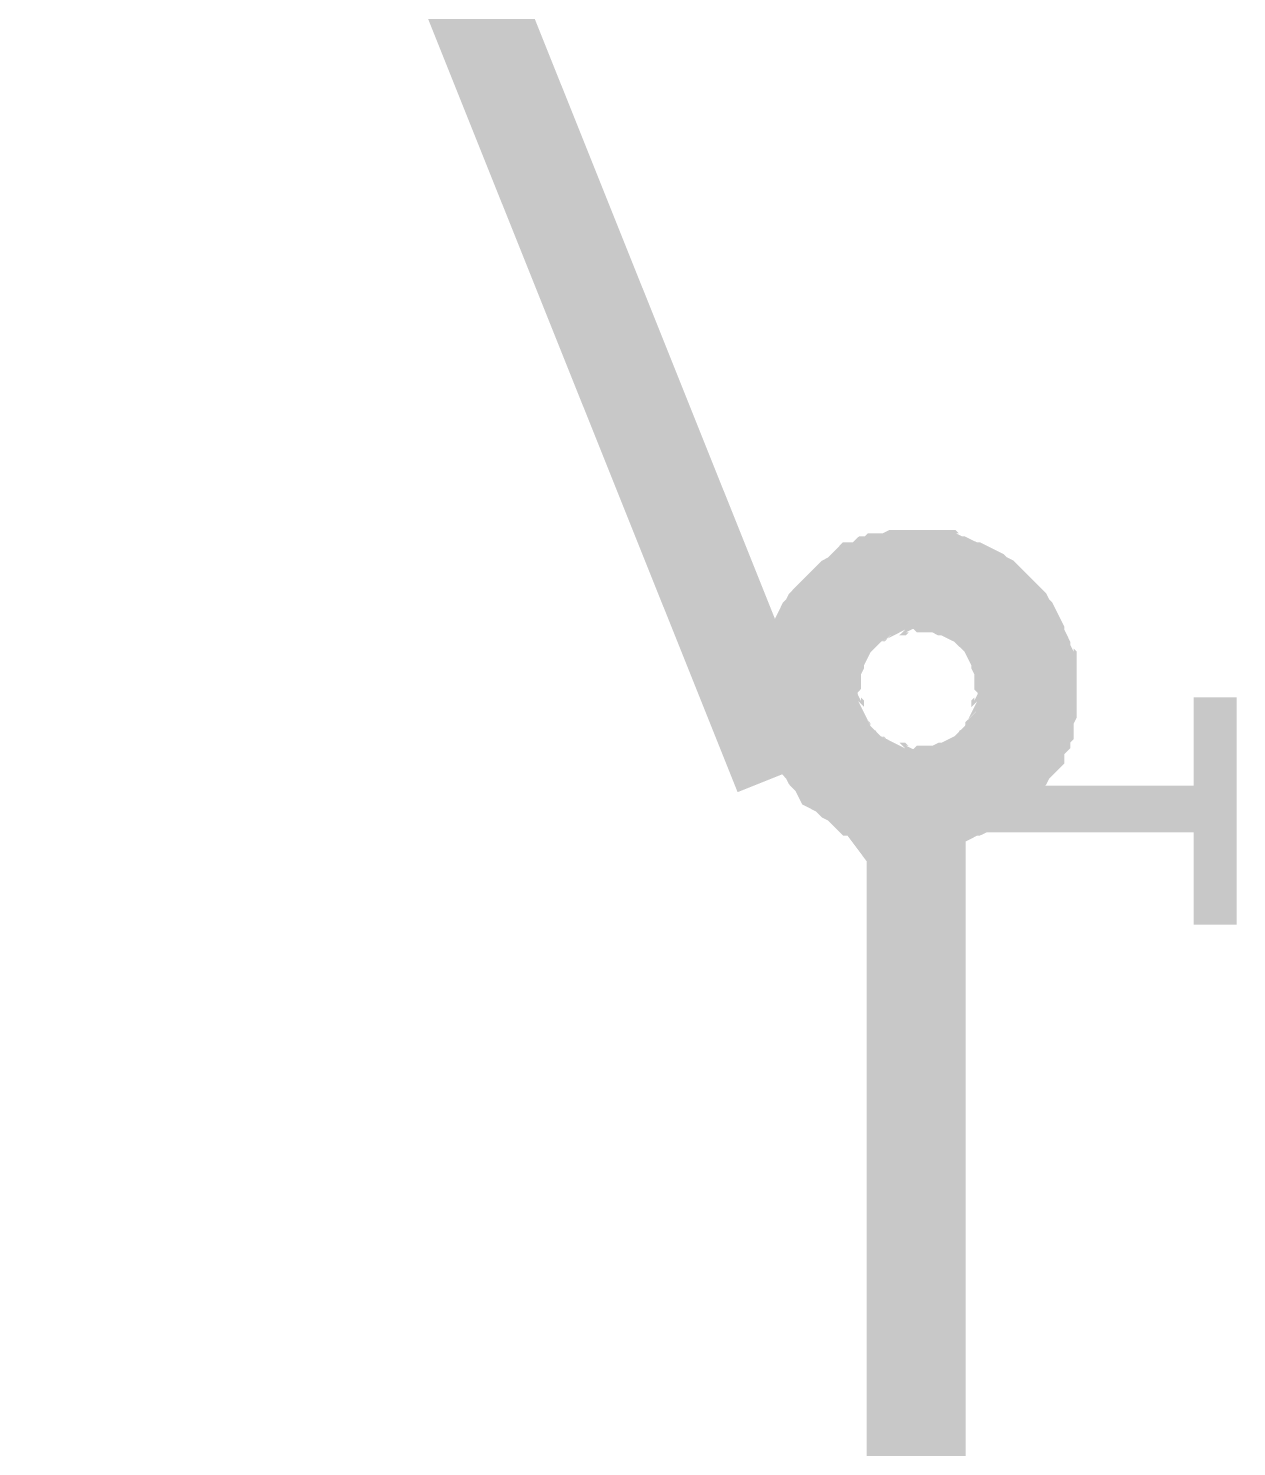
# Model space of a CAD drawing. Header units: inches. Extents: x 0 to 15, y 0 to 9.5.
# Drawn here: x 9.6936 to 9.8375, y 7.5097 to 7.6787 of the extents above; entities that cross this region are included whole.
import ezdxf

# ---------------------------------------------------------------- set-up
doc = ezdxf.new("R2010")
doc.units = ezdxf.units.IN
doc.header["$MEASUREMENT"] = 0
doc.layers.add('Sheet', color=255, linetype='Continuous')

msp = doc.modelspace()

# ---------------------------------------------------------------- linework, layer by layer
at = {"layer": 'Sheet'}
for points in [[(9.69949, 7.7999, 0.0118, 0.0118, 0), (9.78355, 7.58987, 0.0118, 0.0118, 0)], [(9.78649, 7.59978, 0.0118, 0.0118, 0), (9.78649, 7.60051, 0.0118, 0.0118, 0), (9.78649, 7.60125, 0.0118, 0.0118, 0), (9.78649, 7.60198, 0.0118, 0.0118, 0), (9.78685, 7.60235, 0.0118, 0.0118, 0), (9.78685, 7.60308, 0.0118, 0.0118, 0), (9.78722, 7.60382, 0.0118, 0.0118, 0), (9.78722, 7.60419, 0.0118, 0.0118, 0), (9.78759, 7.60492, 0.0118, 0.0118, 0), (9.78796, 7.60565, 0.0118, 0.0118, 0), (9.78796, 7.60602, 0.0118, 0.0118, 0), (9.78832, 7.60676, 0.0118, 0.0118, 0), (9.78869, 7.60712, 0.0118, 0.0118, 0), (9.78906, 7.60786, 0.0118, 0.0118, 0), (9.78942, 7.60823, 0.0118, 0.0118, 0), (9.78979, 7.60859, 0.0118, 0.0118, 0), (9.79016, 7.60896, 0.0118, 0.0118, 0), (9.79089, 7.60969, 0.0118, 0.0118, 0), (9.79126, 7.61006, 0.0118, 0.0118, 0), (9.79163, 7.61043, 0.0118, 0.0118, 0), (9.79236, 7.6108, 0.0118, 0.0118, 0), (9.79273, 7.61116, 0.0118, 0.0118, 0), (9.79309, 7.61153, 0.0118, 0.0118, 0), (9.79383, 7.61153, 0.0118, 0.0118, 0), (9.79456, 7.6119, 0.0118, 0.0118, 0), (9.79493, 7.61226, 0.0118, 0.0118, 0), (9.79566, 7.61226, 0.0118, 0.0118, 0), (9.79603, 7.61263, 0.0118, 0.0118, 0), (9.79676, 7.61263, 0.0118, 0.0118, 0), (9.7975, 7.613, 0.0118, 0.0118, 0), (9.79787, 7.613, 0.0118, 0.0118, 0), (9.7986, 7.613, 0.0118, 0.0118, 0), (9.79933, 7.613, 0.0118, 0.0118, 0)], [(9.79933, 7.613, 0.0118, 0.0118, 0), (9.7986, 7.613, 0.0118, 0.0118, 0), (9.79787, 7.613, 0.0118, 0.0118, 0), (9.7975, 7.613, 0.0118, 0.0118, 0), (9.79676, 7.61263, 0.0118, 0.0118, 0), (9.79603, 7.61263, 0.0118, 0.0118, 0), (9.79566, 7.61226, 0.0118, 0.0118, 0), (9.79493, 7.61226, 0.0118, 0.0118, 0), (9.79456, 7.6119, 0.0118, 0.0118, 0), (9.79383, 7.61153, 0.0118, 0.0118, 0), (9.79309, 7.61153, 0.0118, 0.0118, 0), (9.79273, 7.61116, 0.0118, 0.0118, 0), (9.79236, 7.6108, 0.0118, 0.0118, 0), (9.79163, 7.61043, 0.0118, 0.0118, 0), (9.79126, 7.61006, 0.0118, 0.0118, 0), (9.79089, 7.60969, 0.0118, 0.0118, 0), (9.79016, 7.60896, 0.0118, 0.0118, 0), (9.78979, 7.60859, 0.0118, 0.0118, 0), (9.78942, 7.60823, 0.0118, 0.0118, 0), (9.78906, 7.60786, 0.0118, 0.0118, 0), (9.78869, 7.60712, 0.0118, 0.0118, 0), (9.78832, 7.60676, 0.0118, 0.0118, 0), (9.78796, 7.60602, 0.0118, 0.0118, 0), (9.78796, 7.60565, 0.0118, 0.0118, 0), (9.78759, 7.60492, 0.0118, 0.0118, 0), (9.78722, 7.60419, 0.0118, 0.0118, 0), (9.78722, 7.60382, 0.0118, 0.0118, 0), (9.78685, 7.60308, 0.0118, 0.0118, 0), (9.78685, 7.60235, 0.0118, 0.0118, 0), (9.78649, 7.60198, 0.0118, 0.0118, 0), (9.78649, 7.60125, 0.0118, 0.0118, 0), (9.78649, 7.60051, 0.0118, 0.0118, 0), (9.78649, 7.59978, 0.0118, 0.0118, 0)], [(9.79933, 7.613, 0.0118, 0.0118, 0), (9.80007, 7.613, 0.0118, 0.0118, 0), (9.8008, 7.613, 0.0118, 0.0118, 0), (9.80154, 7.613, 0.0118, 0.0118, 0), (9.8019, 7.61263, 0.0118, 0.0118, 0), (9.80264, 7.61263, 0.0118, 0.0118, 0), (9.80337, 7.61226, 0.0118, 0.0118, 0), (9.80374, 7.61226, 0.0118, 0.0118, 0), (9.80447, 7.6119, 0.0118, 0.0118, 0), (9.80521, 7.61153, 0.0118, 0.0118, 0), (9.80557, 7.61153, 0.0118, 0.0118, 0), (9.80631, 7.61116, 0.0118, 0.0118, 0), (9.80668, 7.6108, 0.0118, 0.0118, 0), (9.80741, 7.61043, 0.0118, 0.0118, 0), (9.80778, 7.61006, 0.0118, 0.0118, 0), (9.80814, 7.60969, 0.0118, 0.0118, 0), (9.80888, 7.60896, 0.0118, 0.0118, 0), (9.80925, 7.60859, 0.0118, 0.0118, 0), (9.80961, 7.60823, 0.0118, 0.0118, 0), (9.80998, 7.60786, 0.0118, 0.0118, 0), (9.81035, 7.60712, 0.0118, 0.0118, 0), (9.81071, 7.60676, 0.0118, 0.0118, 0), (9.81108, 7.60602, 0.0118, 0.0118, 0), (9.81108, 7.60565, 0.0118, 0.0118, 0), (9.81145, 7.60492, 0.0118, 0.0118, 0), (9.81181, 7.60419, 0.0118, 0.0118, 0), (9.81181, 7.60382, 0.0118, 0.0118, 0), (9.81218, 7.60308, 0.0118, 0.0118, 0), (9.81218, 7.60235, 0.0118, 0.0118, 0), (9.81255, 7.60198, 0.0118, 0.0118, 0), (9.81255, 7.60125, 0.0118, 0.0118, 0), (9.81255, 7.60051, 0.0118, 0.0118, 0), (9.81255, 7.59978, 0.0118, 0.0118, 0)], [(9.81255, 7.59978, 0.0118, 0.0118, 0), (9.81255, 7.60051, 0.0118, 0.0118, 0), (9.81255, 7.60125, 0.0118, 0.0118, 0), (9.81255, 7.60198, 0.0118, 0.0118, 0), (9.81218, 7.60235, 0.0118, 0.0118, 0), (9.81218, 7.60308, 0.0118, 0.0118, 0), (9.81181, 7.60382, 0.0118, 0.0118, 0), (9.81181, 7.60419, 0.0118, 0.0118, 0), (9.81145, 7.60492, 0.0118, 0.0118, 0), (9.81108, 7.60565, 0.0118, 0.0118, 0), (9.81108, 7.60602, 0.0118, 0.0118, 0), (9.81071, 7.60676, 0.0118, 0.0118, 0), (9.81035, 7.60712, 0.0118, 0.0118, 0), (9.80998, 7.60786, 0.0118, 0.0118, 0), (9.80961, 7.60823, 0.0118, 0.0118, 0), (9.80925, 7.60859, 0.0118, 0.0118, 0), (9.80888, 7.60896, 0.0118, 0.0118, 0), (9.80814, 7.60969, 0.0118, 0.0118, 0), (9.80778, 7.61006, 0.0118, 0.0118, 0), (9.80741, 7.61043, 0.0118, 0.0118, 0), (9.80668, 7.6108, 0.0118, 0.0118, 0), (9.80631, 7.61116, 0.0118, 0.0118, 0), (9.80557, 7.61153, 0.0118, 0.0118, 0), (9.80521, 7.61153, 0.0118, 0.0118, 0), (9.80447, 7.6119, 0.0118, 0.0118, 0), (9.80374, 7.61226, 0.0118, 0.0118, 0), (9.80337, 7.61226, 0.0118, 0.0118, 0), (9.80264, 7.61263, 0.0118, 0.0118, 0), (9.8019, 7.61263, 0.0118, 0.0118, 0), (9.80154, 7.613, 0.0118, 0.0118, 0), (9.8008, 7.613, 0.0118, 0.0118, 0), (9.80007, 7.613, 0.0118, 0.0118, 0), (9.79933, 7.613, 0.0118, 0.0118, 0)], [(9.79933, 7.58693, 0.0118, 0.0118, 0), (9.7986, 7.58693, 0.0118, 0.0118, 0), (9.79787, 7.58693, 0.0118, 0.0118, 0), (9.7975, 7.58693, 0.0118, 0.0118, 0), (9.79676, 7.5873, 0.0118, 0.0118, 0), (9.79603, 7.5873, 0.0118, 0.0118, 0), (9.79566, 7.58766, 0.0118, 0.0118, 0), (9.79493, 7.58766, 0.0118, 0.0118, 0), (9.79456, 7.58803, 0.0118, 0.0118, 0), (9.79383, 7.5884, 0.0118, 0.0118, 0), (9.79309, 7.5884, 0.0118, 0.0118, 0), (9.79273, 7.58876, 0.0118, 0.0118, 0), (9.79236, 7.58913, 0.0118, 0.0118, 0), (9.79163, 7.5895, 0.0118, 0.0118, 0), (9.79126, 7.58987, 0.0118, 0.0118, 0), (9.79089, 7.59023, 0.0118, 0.0118, 0), (9.79016, 7.5906, 0.0118, 0.0118, 0), (9.78979, 7.59133, 0.0118, 0.0118, 0), (9.78942, 7.5917, 0.0118, 0.0118, 0), (9.78906, 7.59207, 0.0118, 0.0118, 0), (9.78869, 7.5928, 0.0118, 0.0118, 0), (9.78832, 7.59317, 0.0118, 0.0118, 0), (9.78796, 7.59354, 0.0118, 0.0118, 0), (9.78796, 7.59427, 0.0118, 0.0118, 0), (9.78759, 7.59501, 0.0118, 0.0118, 0), (9.78722, 7.59537, 0.0118, 0.0118, 0), (9.78722, 7.59611, 0.0118, 0.0118, 0), (9.78685, 7.59647, 0.0118, 0.0118, 0), (9.78685, 7.59721, 0.0118, 0.0118, 0), (9.78649, 7.59794, 0.0118, 0.0118, 0), (9.78649, 7.59831, 0.0118, 0.0118, 0), (9.78649, 7.59905, 0.0118, 0.0118, 0), (9.78649, 7.59978, 0.0118, 0.0118, 0)], [(9.78649, 7.59978, 0.0118, 0.0118, 0), (9.78649, 7.59978, 0.0118, 0.0118, 0)], [(9.78649, 7.59978, 0.0118, 0.0118, 0), (9.78649, 7.59905, 0.0118, 0.0118, 0), (9.78649, 7.59831, 0.0118, 0.0118, 0), (9.78649, 7.59794, 0.0118, 0.0118, 0), (9.78685, 7.59721, 0.0118, 0.0118, 0), (9.78685, 7.59647, 0.0118, 0.0118, 0), (9.78722, 7.59611, 0.0118, 0.0118, 0), (9.78722, 7.59537, 0.0118, 0.0118, 0), (9.78759, 7.59501, 0.0118, 0.0118, 0), (9.78796, 7.59427, 0.0118, 0.0118, 0), (9.78796, 7.59354, 0.0118, 0.0118, 0), (9.78832, 7.59317, 0.0118, 0.0118, 0), (9.78869, 7.5928, 0.0118, 0.0118, 0), (9.78906, 7.59207, 0.0118, 0.0118, 0), (9.78942, 7.5917, 0.0118, 0.0118, 0), (9.78979, 7.59133, 0.0118, 0.0118, 0), (9.79016, 7.5906, 0.0118, 0.0118, 0), (9.79089, 7.59023, 0.0118, 0.0118, 0), (9.79126, 7.58987, 0.0118, 0.0118, 0), (9.79163, 7.5895, 0.0118, 0.0118, 0), (9.79236, 7.58913, 0.0118, 0.0118, 0), (9.79273, 7.58876, 0.0118, 0.0118, 0), (9.79309, 7.5884, 0.0118, 0.0118, 0), (9.79383, 7.5884, 0.0118, 0.0118, 0), (9.79456, 7.58803, 0.0118, 0.0118, 0), (9.79493, 7.58766, 0.0118, 0.0118, 0), (9.79566, 7.58766, 0.0118, 0.0118, 0), (9.79603, 7.5873, 0.0118, 0.0118, 0), (9.79676, 7.5873, 0.0118, 0.0118, 0), (9.7975, 7.58693, 0.0118, 0.0118, 0), (9.79787, 7.58693, 0.0118, 0.0118, 0), (9.7986, 7.58693, 0.0118, 0.0118, 0), (9.79933, 7.58693, 0.0118, 0.0118, 0)], [(9.81255, 7.59978, 0.0118, 0.0118, 0), (9.81255, 7.59905, 0.0118, 0.0118, 0), (9.81255, 7.59831, 0.0118, 0.0118, 0), (9.81255, 7.59794, 0.0118, 0.0118, 0), (9.81218, 7.59721, 0.0118, 0.0118, 0), (9.81218, 7.59647, 0.0118, 0.0118, 0), (9.81181, 7.59611, 0.0118, 0.0118, 0), (9.81181, 7.59537, 0.0118, 0.0118, 0), (9.81145, 7.59501, 0.0118, 0.0118, 0), (9.81108, 7.59427, 0.0118, 0.0118, 0), (9.81108, 7.59354, 0.0118, 0.0118, 0), (9.81071, 7.59317, 0.0118, 0.0118, 0), (9.81035, 7.5928, 0.0118, 0.0118, 0), (9.80998, 7.59207, 0.0118, 0.0118, 0), (9.80961, 7.5917, 0.0118, 0.0118, 0), (9.80925, 7.59133, 0.0118, 0.0118, 0), (9.80888, 7.5906, 0.0118, 0.0118, 0), (9.80814, 7.59023, 0.0118, 0.0118, 0), (9.80778, 7.58987, 0.0118, 0.0118, 0), (9.80741, 7.5895, 0.0118, 0.0118, 0), (9.80668, 7.58913, 0.0118, 0.0118, 0), (9.80631, 7.58876, 0.0118, 0.0118, 0), (9.80557, 7.5884, 0.0118, 0.0118, 0), (9.80521, 7.5884, 0.0118, 0.0118, 0), (9.80447, 7.58803, 0.0118, 0.0118, 0), (9.80374, 7.58766, 0.0118, 0.0118, 0), (9.80337, 7.58766, 0.0118, 0.0118, 0), (9.80264, 7.5873, 0.0118, 0.0118, 0), (9.8019, 7.5873, 0.0118, 0.0118, 0), (9.80154, 7.58693, 0.0118, 0.0118, 0), (9.8008, 7.58693, 0.0118, 0.0118, 0), (9.80007, 7.58693, 0.0118, 0.0118, 0), (9.79933, 7.58693, 0.0118, 0.0118, 0)], [(9.79933, 7.58693, 0.0118, 0.0118, 0), (9.80007, 7.58693, 0.0118, 0.0118, 0), (9.8008, 7.58693, 0.0118, 0.0118, 0), (9.80154, 7.58693, 0.0118, 0.0118, 0), (9.8019, 7.5873, 0.0118, 0.0118, 0), (9.80264, 7.5873, 0.0118, 0.0118, 0), (9.80337, 7.58766, 0.0118, 0.0118, 0), (9.80374, 7.58766, 0.0118, 0.0118, 0), (9.80447, 7.58803, 0.0118, 0.0118, 0), (9.80521, 7.5884, 0.0118, 0.0118, 0), (9.80557, 7.5884, 0.0118, 0.0118, 0), (9.80631, 7.58876, 0.0118, 0.0118, 0), (9.80668, 7.58913, 0.0118, 0.0118, 0), (9.80741, 7.5895, 0.0118, 0.0118, 0), (9.80778, 7.58987, 0.0118, 0.0118, 0), (9.80814, 7.59023, 0.0118, 0.0118, 0), (9.80888, 7.5906, 0.0118, 0.0118, 0), (9.80925, 7.59133, 0.0118, 0.0118, 0), (9.80961, 7.5917, 0.0118, 0.0118, 0), (9.80998, 7.59207, 0.0118, 0.0118, 0), (9.81035, 7.5928, 0.0118, 0.0118, 0), (9.81071, 7.59317, 0.0118, 0.0118, 0), (9.81108, 7.59354, 0.0118, 0.0118, 0), (9.81108, 7.59427, 0.0118, 0.0118, 0), (9.81145, 7.59501, 0.0118, 0.0118, 0), (9.81181, 7.59537, 0.0118, 0.0118, 0), (9.81181, 7.59611, 0.0118, 0.0118, 0), (9.81218, 7.59647, 0.0118, 0.0118, 0), (9.81218, 7.59721, 0.0118, 0.0118, 0), (9.81255, 7.59794, 0.0118, 0.0118, 0), (9.81255, 7.59831, 0.0118, 0.0118, 0), (9.81255, 7.59905, 0.0118, 0.0118, 0), (9.81255, 7.59978, 0.0118, 0.0118, 0)], [(9.81255, 7.59978, 0.0118, 0.0118, 0), (9.81255, 7.59978, 0.0118, 0.0118, 0), (9.81255, 7.59978, 0.0118, 0.0118, 0), (9.81255, 7.59978, 0.0118, 0.0118, 0), (9.81255, 7.59978, 0.0118, 0.0118, 0), (9.81255, 7.59978, 0.0118, 0.0118, 0), (9.81255, 7.59978, 0.0118, 0.0118, 0), (9.81255, 7.59978, 0.0118, 0.0118, 0), (9.81255, 7.59978, 0.0118, 0.0118, 0), (9.81255, 7.59978, 0.0118, 0.0118, 0), (9.81255, 7.59978, 0.0118, 0.0118, 0), (9.81255, 7.59978, 0.0118, 0.0118, 0), (9.81255, 7.59978, 0.0118, 0.0118, 0), (9.81255, 7.59978, 0.0118, 0.0118, 0), (9.81255, 7.59978, 0.0118, 0.0118, 0), (9.81255, 7.59978, 0.0118, 0.0118, 0), (9.81255, 7.59978, 0.0118, 0.0118, 0), (9.81255, 7.59978, 0.0118, 0.0118, 0), (9.81255, 7.59978, 0.0118, 0.0118, 0), (9.81255, 7.59978, 0.0118, 0.0118, 0), (9.81255, 7.59978, 0.0118, 0.0118, 0), (9.81255, 7.59978, 0.0118, 0.0118, 0), (9.81255, 7.59978, 0.0118, 0.0118, 0), (9.81255, 7.59978, 0.0118, 0.0118, 0), (9.81255, 7.59978, 0.0118, 0.0118, 0), (9.81255, 7.59978, 0.0118, 0.0118, 0), (9.81255, 7.59978, 0.0118, 0.0118, 0), (9.81255, 7.59978, 0.0118, 0.0118, 0), (9.81255, 7.59978, 0.0118, 0.0118, 0), (9.81255, 7.59978, 0.0118, 0.0118, 0), (9.81255, 7.59978, 0.0118, 0.0118, 0), (9.81255, 7.59978, 0.0118, 0.0118, 0), (9.81255, 7.59978, 0.0118, 0.0118, 0)], [(9.81255, 7.59978, 0.0118, 0.0118, 0), (9.81255, 7.59978, 0.0118, 0.0118, 0)], [(9.79933, 7.4999, 0.0118, 0.0118, 0), (9.79933, 7.58472, 0.0118, 0.0118, 0)]]:
    msp.add_lwpolyline(points, format="xyseb", dxfattribs=at)

# ---------------------------------------------------------------- texts
msp.add_text('1', height=0.047, rotation=90, dxfattribs=at).set_placement((9.83751, 7.5671))

doc.saveas('drawing.dxf')
